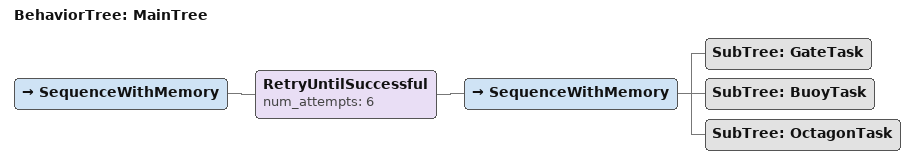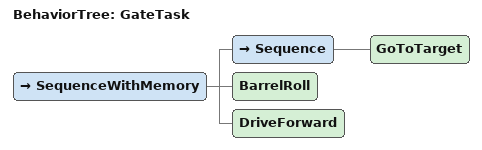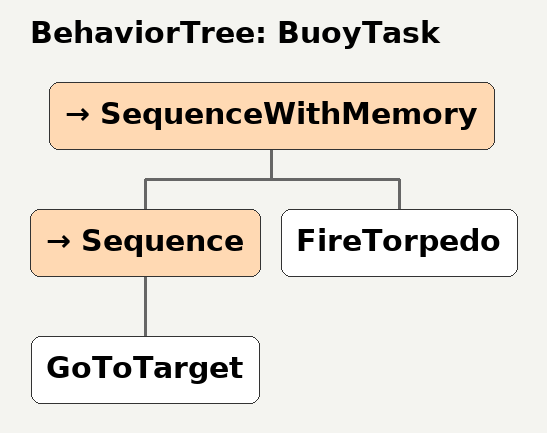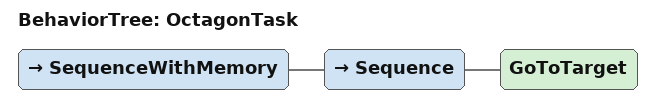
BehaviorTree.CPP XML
<root BTCPP_format="4" >
    <BehaviorTree ID="MainTree">
        <SequenceWithMemory>
            <RetryUntilSuccessful num_attempts="6">
                <SequenceWithMemory>
                    <SubTree ID="GateTask"/>
                    <SubTree ID="BuoyTask"/>
                    <SubTree ID="OctagonTask"/>
                </SequenceWithMemory>
            </RetryUntilSuccessful>
        </SequenceWithMemory>
    </BehaviorTree>

    <BehaviorTree ID="GateTask">
        <SequenceWithMemory>
            <Sequence>
                <GoToTarget/>
            </Sequence>
            <BarrelRoll />
            <DriveForward />
        </SequenceWithMemory>
    </BehaviorTree>

    <BehaviorTree ID="BuoyTask">
        <SequenceWithMemory>
            <Sequence>
                <GoToTarget/>
            </Sequence>
            <FireTorpedo/>
        </SequenceWithMemory>
    </BehaviorTree>

    <BehaviorTree ID="OctagonTask">
        <SequenceWithMemory>
            <Sequence>
                <GoToTarget/>
            </Sequence>
        </SequenceWithMemory>
    </BehaviorTree>
 </root>
